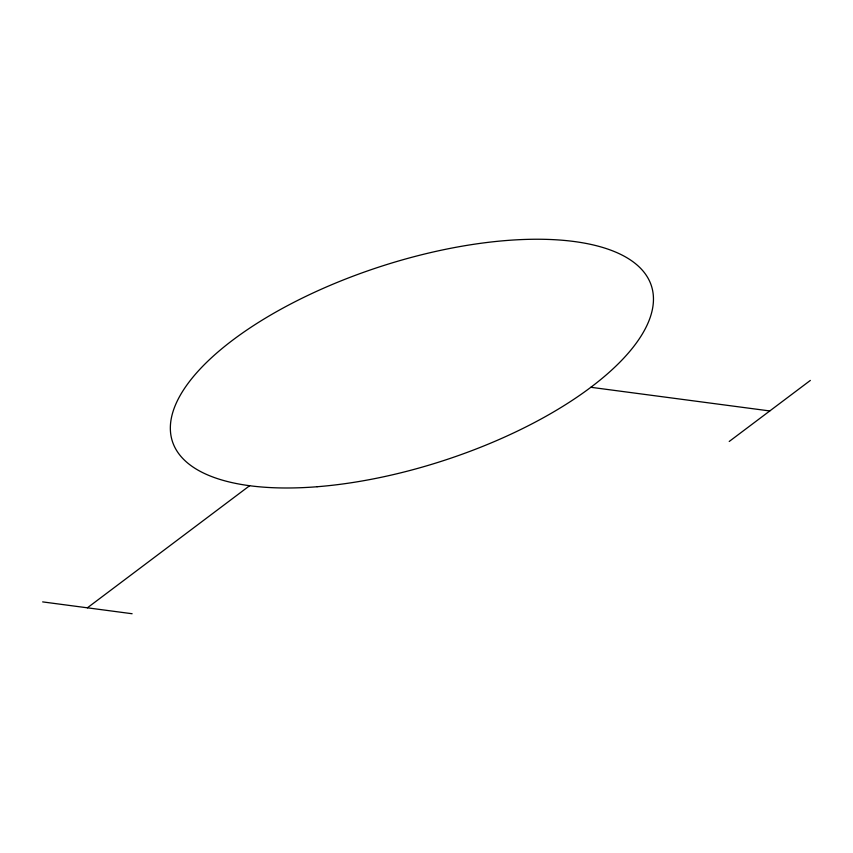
<?xml version="1.0" encoding="UTF-8"?>
<svg xmlns="http://www.w3.org/2000/svg" width="853" height="853" viewBox="0 0 853 853"><rect width="100%" height="100%" fill="white"/><g stroke="black" fill="none" stroke-linecap="round" stroke-linejoin="round"><path stroke-width="1.28" d="M87.39 607.816L249.641 485.709M729.219 441.47L810.35 380.427M590.841 387.283L769.79 410.954M42.65 601.898L132.119 613.733M317.092 486.743A251.816 102.019 -18 0 0 651.713 286.832A251.816 102.019 -18 0 0 266.904 317.263A251.816 102.019 -18 0 0 317.092 486.743"/></g></svg>
